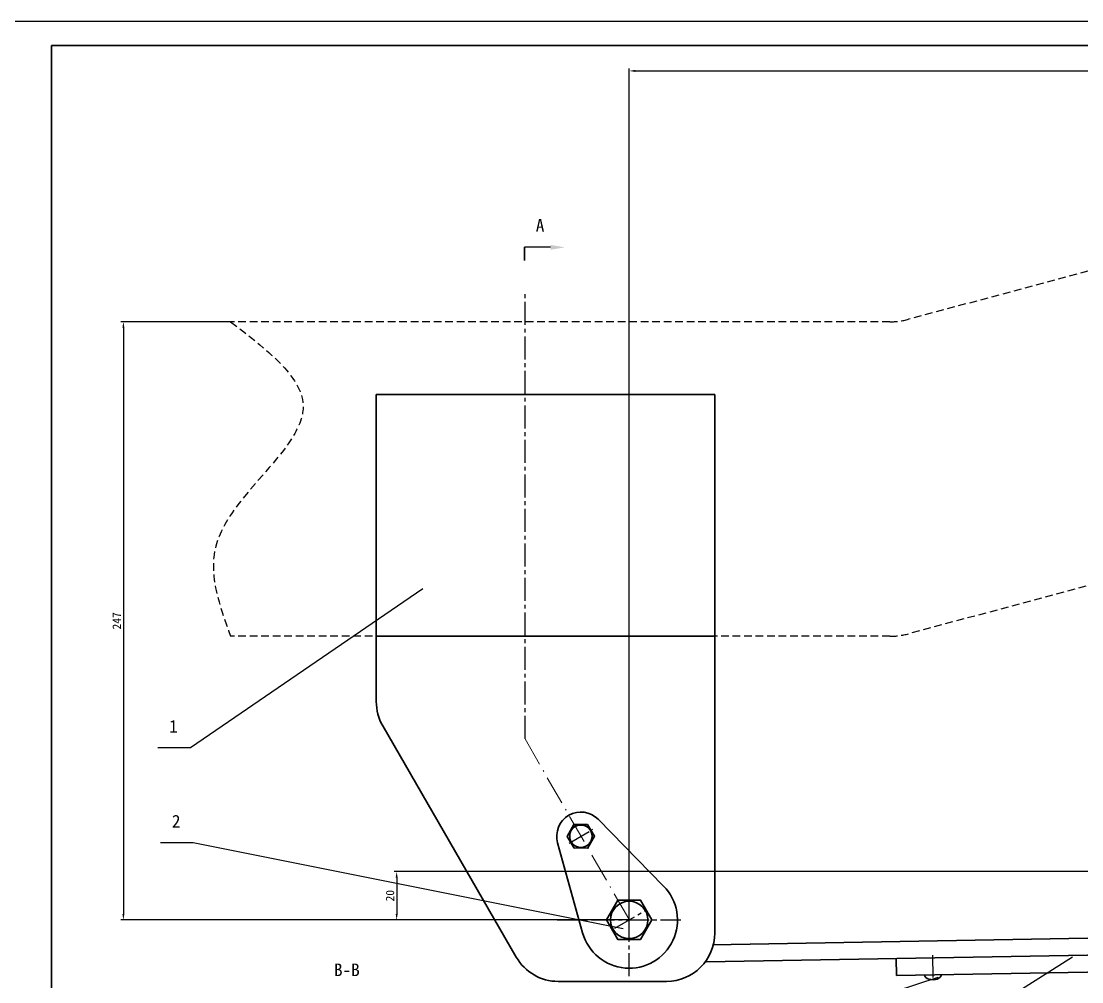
# Model space of a CAD drawing. Header units: millimetres. Extents: x -3782 to 4047, y 1014 to 3284.
# Drawn here: x -2003.4 to -1564.1, y 1876.2 to 2273.9 of the extents above; entities that cross this region are included whole.
import ezdxf

# ---------------------------------------------------------------- set-up
doc = ezdxf.new("R2010")
doc.units = ezdxf.units.MM
for name, pattern in [('CENTER2', [28.575, 19.05, -3.175, 3.175, -3.175]), ('DASHDOT', [18.5, 12, -3, 0.5, -3]), ('DASHED2', [9.525, 6.35, -3.175])]:
    doc.linetypes.add(name, pattern=pattern)
for name, color, linetype in [('尺寸', 4, 'CONTINUOUS'), ('点划线', 6, 'CENTER2'), ('细实线', 3, 'CONTINUOUS'), ('虚线', 4, 'DASHED2')]:
    doc.layers.add(name, color=color, linetype=linetype)
doc.layers.add('粗实线', color=2, linetype='CONTINUOUS', lineweight=30)
doc.styles.get("Standard").update_dxf_attribs({"font": '', "height": 3.5})
doc.styles.get('Standard').set_extended_font_data('SimSun')
doc.dimstyles.new('无偏差$0', dxfattribs={"dimtxt": 3.5, "dimasz": 2.5, "dimexe": 1, "dimexo": 0, "dimgap": 1, "dimtad": 1, "dimtoh": 1, "dimdec": 0, "dimzin": 0, "dimdsep": 46, "dimtxsty": 'Standard', "dimcen": 2.5, "dimclrd": 256, "dimadec": 0, "dimazin": 0, "dimtfac": 1, "dimtdec": 0, "dimtofl": 0, "dimtmove": 0, "dimatfit": 3, "dimfxl": 1, "dimtolj": 1, "dimtzin": 0, "dimarcsym": 0})

# ---------------------------------------------------------------- blocks, each defined once
blk = doc.blocks.new('*D144')
at = {"layer": '尺寸', "color": 0, "lineweight": -2, "ltscale": 0.5}
for p, q in [((-1916.64, 2149.42), (-1962.06, 2149.42)), ((-1781.43, 1901.77), (-1962.06, 1901.77))]:
    blk.add_line(p, q, dxfattribs=at)
at = {"layer": '尺寸', "lineweight": -2, "ltscale": 0.5}
blk.add_line((-1961.06, 2146.92), (-1961.06, 1904.27), dxfattribs=at)
at = {"layer": '尺寸', "ltscale": 0.5}
for points in [[(-1961.48, 2146.92), (-1960.64, 2146.92), (-1961.06, 2149.42)], [(-1961.48, 1904.27), (-1960.64, 1904.27), (-1961.06, 1901.77)]]:
    blk.add_solid(points, dxfattribs=at)
at = {"layer": '尺寸', "color": 0, "ltscale": 0.5, "insert": (-1963.81, 2025.6), "char_height": 3.5, "attachment_point": 5, "rotation": 90}
blk.add_mtext('\\A1;247', dxfattribs=at)
blk = doc.blocks.new('*D145')
at = {"layer": '尺寸', "color": 0, "lineweight": -2, "ltscale": 0.5}
for p, q in [((-549.65, 1921.8), (-1848.86, 1921.8)), ((-1751.55, 1901.77), (-1848.86, 1901.77))]:
    blk.add_line(p, q, dxfattribs=at)
at = {"layer": '尺寸', "lineweight": -2, "ltscale": 0.5}
blk.add_line((-1847.86, 1919.3), (-1847.86, 1904.27), dxfattribs=at)
at = {"layer": '尺寸', "ltscale": 0.5}
for points in [[(-1848.28, 1919.3), (-1847.45, 1919.3), (-1847.86, 1921.8)], [(-1848.28, 1904.27), (-1847.45, 1904.27), (-1847.86, 1901.77)]]:
    blk.add_solid(points, dxfattribs=at)
at = {"layer": '尺寸', "color": 0, "ltscale": 0.5, "insert": (-1850.61, 1911.79), "char_height": 3.5, "attachment_point": 5, "rotation": 90}
blk.add_mtext('\\A1;20', dxfattribs=at)
blk = doc.blocks.new('*D146')
at = {"layer": '尺寸', "color": 0, "lineweight": -2, "ltscale": 0.5}
for p, q in [((-1751.55, 1901.77), (-1751.55, 2254.28)), ((-549.69, 1921.8), (-549.69, 2254.28))]:
    blk.add_line(p, q, dxfattribs=at)
at = {"layer": '尺寸', "lineweight": -2, "ltscale": 0.5}
blk.add_line((-1749.05, 2253.28), (-552.19, 2253.28), dxfattribs=at)
at = {"layer": '尺寸', "ltscale": 0.5}
for points in [[(-1749.05, 2253.7), (-1749.05, 2252.87), (-1751.55, 2253.28)], [(-552.19, 2253.7), (-552.19, 2252.87), (-549.69, 2253.28)]]:
    blk.add_solid(points, dxfattribs=at)
at = {"layer": '尺寸', "color": 0, "ltscale": 0.5, "insert": (-1193.69, 2256.03), "char_height": 3.5, "attachment_point": 5}
blk.add_mtext('\\A1;1200', dxfattribs=at)

msp = doc.modelspace()

# ---------------------------------------------------------------- hatches: boundary and pattern name
at = {"layer": '细实线', "ltscale": 0.5}
h = msp.add_hatch(dxfattribs=at)
h.set_pattern_fill('ANSI31', color=256, style=0)
h.set_pattern_definition([(45, (-1885.3442, 1509.8462), (-2.245064, 2.245064), [])])
h.paths.add_polyline_path([(-1765.86, 2075.15, 0.414214), (-1768.86, 2078.15), (-1795.86, 2078.15), (-1795.86, 2071.15), (-1768.86, 2071.15, 0.414214), (-1765.86, 2074.15)], flags=17)
h.paths.add_polyline_path([(-1795.86, 2078.15), (-1822.86, 2078.15, 0.414214), (-1825.86, 2075.15), (-1825.86, 2074.15, 0.414214), (-1822.86, 2071.15), (-1795.86, 2071.15)], flags=17)
h.paths.add_polyline_path([(-1795.86, 2105.15), (-1822.86, 2105.15, 0.414214), (-1825.86, 2102.15), (-1825.86, 2101.15, 0.414214), (-1822.86, 2098.15), (-1795.86, 2098.15)], flags=17)
h.paths.add_polyline_path([(-1765.86, 2101.15), (-1765.86, 2102.15, 0.414214), (-1768.86, 2105.15), (-1795.86, 2105.15), (-1795.86, 2098.15), (-1768.86, 2098.15, 0.414214)], flags=17)
h.paths.add_polyline_path([(-1768.86, 2098.15, 0.414214), (-1765.86, 2101.15), (-1765.86, 2102.15, 0.414214), (-1768.86, 2105.15), (-1795.86, 2105.15), (-1795.86, 2098.15)])
h.paths.add_polyline_path([(-1795.86, 2098.15), (-1795.86, 2105.15), (-1822.86, 2105.15, 0.414214), (-1825.86, 2102.15), (-1825.86, 2101.15, 0.414214), (-1822.86, 2098.15)])
h.paths.add_polyline_path([(-1822.86, 2078.15, 0.414214), (-1825.86, 2075.15), (-1825.86, 2074.15, 0.414214), (-1822.86, 2071.15), (-1795.86, 2071.15), (-1795.86, 2078.15)], flags=17)
h.paths.add_polyline_path([(-1768.86, 2071.15, 0.414214), (-1765.86, 2074.15), (-1765.86, 2075.15, 0.414214), (-1768.86, 2078.15), (-1795.86, 2078.15), (-1795.86, 2071.15)], flags=17)
h.paths.add_polyline_path([(-1859.84, 1537.85), (-1859.84, 1544.85), (-1882.34, 1544.85, 0.414214), (-1885.34, 1541.85), (-1885.34, 1540.85, 0.414214), (-1882.34, 1537.85)])
h.paths.add_polyline_path([(-1828.34, 1537.85, 0.414214), (-1825.34, 1540.85), (-1825.34, 1541.85, 0.414214), (-1828.34, 1544.85), (-1850.84, 1544.85), (-1850.84, 1537.85)])
h.paths.add_polyline_path([(-1882.34, 1530.85, 0.414214), (-1885.34, 1527.85), (-1885.34, 1526.85, 0.414214), (-1882.34, 1523.85), (-1859.84, 1523.85), (-1859.84, 1530.85)])
h.paths.add_polyline_path([(-1828.34, 1523.85, 0.414214), (-1825.34, 1526.85), (-1825.34, 1527.85, 0.414214), (-1828.34, 1530.85), (-1850.84, 1530.85), (-1850.84, 1523.85)])
h.paths.add_polyline_path([(-1859.84, 1509.85), (-1859.84, 1516.85), (-1882.34, 1516.85, 0.414214), (-1885.34, 1513.85), (-1885.34, 1512.85, 0.414214), (-1882.34, 1509.85)])
h.paths.add_polyline_path([(-1828.34, 1509.85, 0.414214), (-1825.34, 1512.85), (-1825.34, 1513.85, 0.414214), (-1828.34, 1516.85), (-1850.84, 1516.85), (-1850.84, 1509.85), (-1850.34, 1509.85)])

# ---------------------------------------------------------------- linework, layer by layer
at = {"layer": '点划线', "ltscale": 0.5}
for p, q in [((-1794.69, 1976.68), (-1794.69, 2162.4)), ((-1776.44, 1933.59), (-1766.55, 1939.3)), ((-1751.55, 1878.46), (-1751.55, 1921.8)), ((-1757.56, 1898.3), (-1744.64, 1905.76)), ((-1781.43, 1901.77), (-1730.16, 1901.77)), ((-1625.91, 1887.2), (-1625.75, 1877.91))]:
    msp.add_line(p, q, dxfattribs=at)
at = {"layer": '点划线', "linetype": 'DASHDOT', "lineweight": 13}
msp.add_line((-1794.69, 1976.68), (-1751.53, 1901.77), dxfattribs=at)
at = {"layer": '粗实线'}
for q in [(-259.88, 2263.87), (-1990.88, 1442.87)]:
    msp.add_line((-1990.88, 2263.87), q, dxfattribs=at)
at = {"layer": '粗实线', "ltscale": 0.5}
for p, q in [((-1794.96, 2180.25), (-1794.96, 2174.78)), ((-1856.31, 2007.2), (-1856.31, 2119.38)), ((-1856.31, 2119.38), (-1716.09, 2119.38)), ((-1716.09, 2008.24), (-1716.09, 2119.38)), ((-1856.31, 2019.22), (-1716.09, 2019.22)), ((-1716.09, 1896.33), (-1716.09, 2008.24)), ((-1856.31, 1992.14), (-1856.31, 2007.2)), ((-1798.31, 1886.31), (-1853.63, 1982.13)), ((-1500.84, 1895.25), (-1717.09, 1891.49)), ((-1719.71, 1884.44), (-1500.71, 1888.24)), ((-1640.91, 1885.81), (-1640.79, 1878.8)), ((-1640.79, 1878.8), (-1500.59, 1881.23)), ((-1780.96, 1876.3), (-1736.12, 1876.3))]:
    msp.add_line(p, q, dxfattribs=at)
at = {"layer": '粗实线', "lineweight": 35}
for p, q in [((-1764.41, 1943.42), (-1737.28, 1915.79)), ((-1781.18, 1933.74), (-1770.82, 1896.42))]:
    msp.add_line(p, q, dxfattribs=at)
at = {"layer": '粗实线', "ltscale": 0.5}
for points in [[(-1774.28, 1931.48), (-1777.19, 1936.32), (-1774.45, 1941.25), (-1768.82, 1941.34), (-1765.91, 1936.51), (-1768.65, 1931.58)], [(-1746.85, 1893.64), (-1742.15, 1901.77), (-1746.85, 1909.91), (-1756.25, 1909.91), (-1760.95, 1901.77), (-1756.25, 1893.64)]]:
    msp.add_lwpolyline(points, close=True, dxfattribs=at)
for centre, radius in [((-1771.55, 1936.41), 4.64), ((-1751.55, 1901.77), 7.73)]:
    msp.add_circle(centre, radius, dxfattribs=at)
for centre, start, end in [((-1836.28, 1992.14), 180, 210), ((-1736.12, 1896.33), 270, 0), ((-1780.96, 1896.33), 210, 270)]:
    msp.add_arc(centre, 20.03, start, end, dxfattribs=at)
at = {"layer": '粗实线', "lineweight": 35}
for centre, radius, start, end in [((-1771.55, 1936.41), 10, 44.4775, 195.5225), ((-1751.55, 1901.77), 20, 195.5225, 44.4775)]:
    msp.add_arc(centre, radius, start, end, dxfattribs=at)
at = {"layer": '粗实线', "ltscale": 0.5, "extrusion": (0, 0, -1)}
msp.add_ellipse((-1625.77, 1879.06), major_axis=(3.48, 0.01), ratio=0.595361, start_param=6.258506, end_param=9.400099, dxfattribs=at)
at = {"layer": '细实线'}
msp.add_line((-2015.88, 2273.87), (-249.88, 2273.87), dxfattribs=at)
at = {"layer": '细实线', "ltscale": 0.5}
for p, q in [((-1933.25, 1973.13), (-1836.96, 2038.95)), ((-1946.82, 1973.13), (-1933.25, 1973.13)), ((-1945.68, 1933.87), (-1932.11, 1933.87)), ((-1932.11, 1933.87), (-1754.07, 1898.25)), ((-1620.41, 1853.39), (-1567.86, 1886.48)), ((-1704.53, 1851.66), (-1623.59, 1878.05))]:
    msp.add_line(p, q, dxfattribs=at)
at = {"layer": '细实线', "linetype": 'ByBlock', "lineweight": -2, "ltscale": 0.5}
msp.add_lwpolyline([(-1784.1, 2180.25), (-1794.96, 2180.25)], dxfattribs=at)
at = {"layer": '细实线', "ltscale": 0.5}
msp.add_solid([(-1784.1, 2181.25), (-1778.12, 2180.25), (-1784.1, 2179.26)], dxfattribs=at)
at = {"layer": '虚线', "ltscale": 0.5}
for p, q in [((-1354.57, 2225.81), (-1635.83, 2150.45)), ((-1643.6, 2149.42), (-1916.64, 2149.42)), ((-1350.75, 2096.63), (-1635.83, 2020.24)), ((-1643.6, 2019.22), (-1916.64, 2019.22))]:
    msp.add_line(p, q, dxfattribs=at)
for centre, radius in [((-1643.6, 2179.47), 30.05), ((-1643.6, 2049.22), 30)]:
    msp.add_arc(centre, radius, 270, 285, dxfattribs=at)
msp.add_spline([(-1916.64, 2149.42), (-1886.62, 2115.07), (-1922.78, 2056.48), (-1916.64, 2019.22)], degree=3, dxfattribs=at)

# ---------------------------------------------------------------- texts
at = {"layer": '细实线', "ltscale": 0.5, "attachment_point": 1}
for s, insert, char_height in [('A', (-1790.24, 2191.98), 5.23), ('1', (-1942.1, 1984.52), 5.23), ('2', (-1940.96, 1945.26), 5.23), ('B-B', (-1873.83, 1883.72), 5.232)]:
    msp.add_mtext_dynamic_manual_height_columns(s, width=62.7273, gutter_width=17.5, heights=[0], dxfattribs=dict(at, insert=insert, char_height=char_height)).dxf.set("width", 93.7711)

# ---------------------------------------------------------------- dimensions: what is measured, and where the dimension line sits
at = {"layer": '尺寸', "ltscale": 0.5}
dim = msp.add_linear_dim(base=(-549.69, 2253.28), p1=(-1751.55, 1901.77), p2=(-549.69, 1921.8), text='1200', dimstyle='无偏差$0', dxfattribs=at)
dim.commit()
dim.dimension.update_dxf_attribs({"geometry": '*D146', "text_midpoint": (-1193.69, 2253.28), "dimtype": 160})
for base, p1, p2, text, picture, middle in [((-1961.06, 1901.77), (-1916.64, 2149.42), (-1781.43, 1901.77), '247', '*D144', (-1963.81, 2025.6)), ((-1847.86, 1901.77), (-549.65, 1921.8), (-1751.55, 1901.77), '20', '*D145', (-1850.61, 1911.79))]:
    dim = msp.add_linear_dim(base=base, p1=p1, p2=p2, angle=90, text=text, dimstyle='无偏差$0', dxfattribs=at)
    dim.commit()
    dim.dimension.update_dxf_attribs({"geometry": picture, "text_midpoint": middle})

doc.saveas('drawing.dxf')
